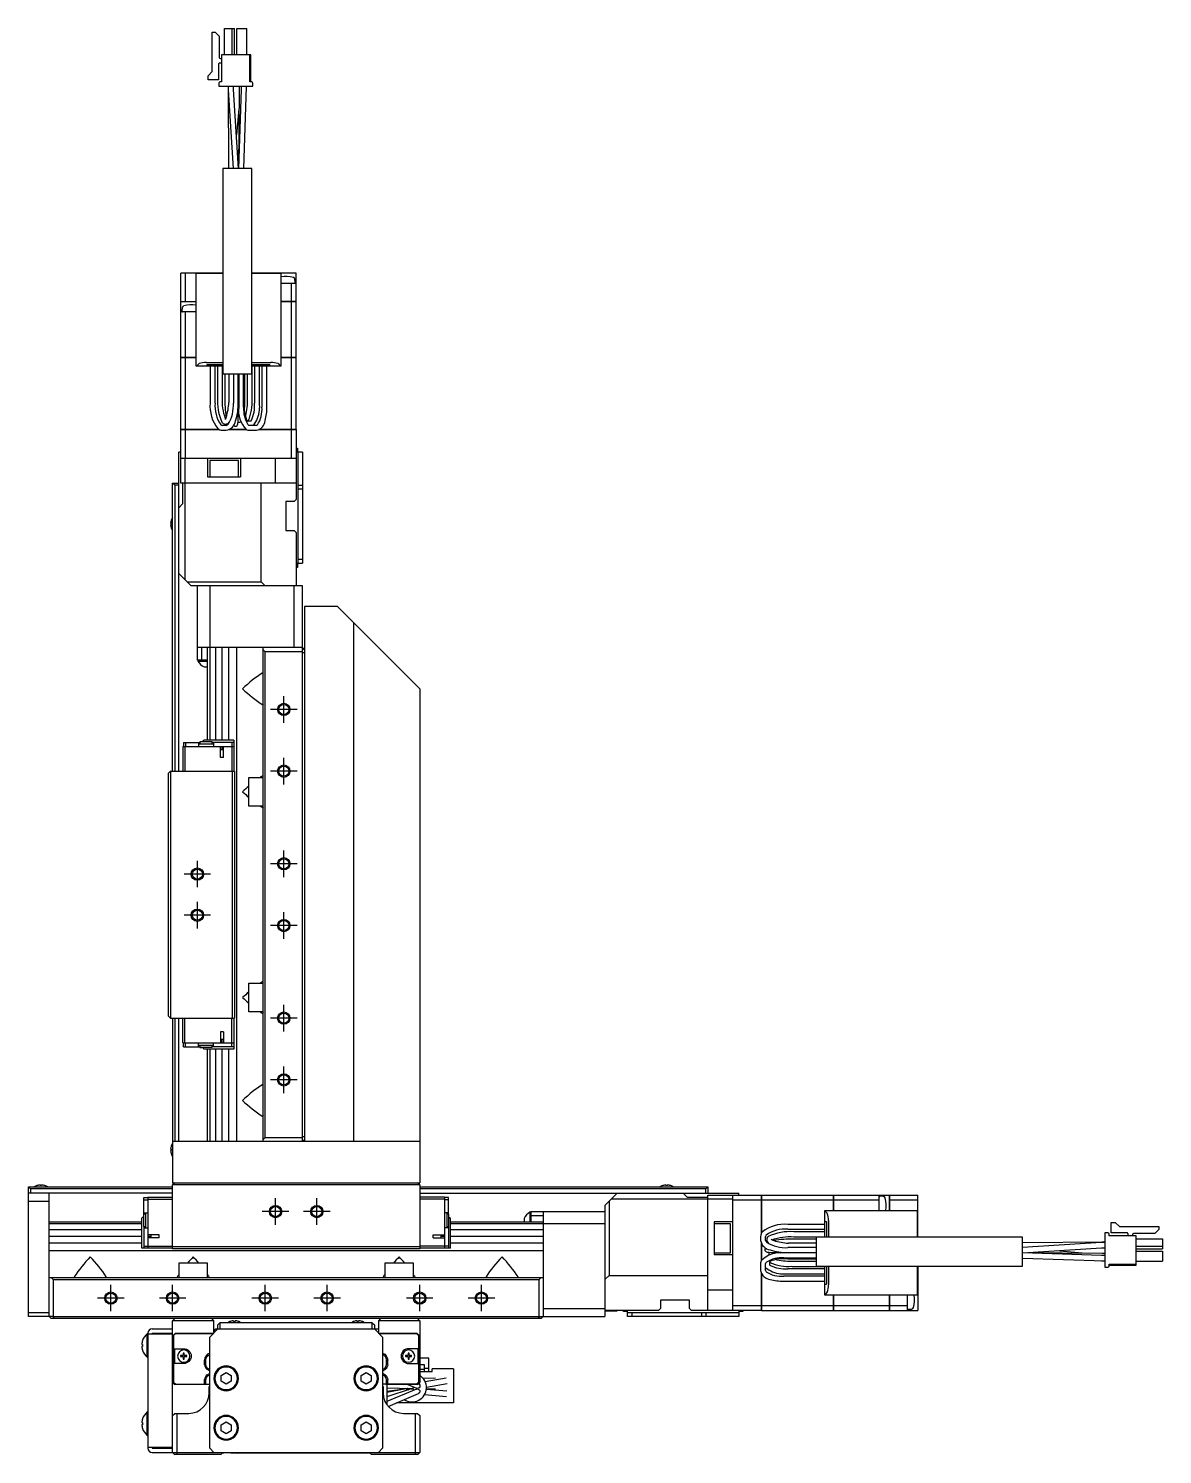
# Model space of a CAD drawing. Extents: x 0 to 1142, y -8 to 935.
# Drawn here: x 577.9 to 853.3, y 297.8 to 644.2 of the extents above; entities that cross this region are included whole.
import ezdxf

# ---------------------------------------------------------------- set-up
doc = ezdxf.new("R2010")
doc.units = 0
doc.header["$LTSCALE"] = 0.5
doc.linetypes.add('CENTER', pattern=[50.8, 31.75, -6.35, 6.35, -6.35])
for name, color, linetype in [('MSM_CENTER', 1, 'CENTER'), ('MSM_CONTINUOUS', 7, 'CONTINUOUS'), ('MSM_NARROW', 5, 'CONTINUOUS')]:
    doc.layers.add(name, color=color, linetype=linetype)

msp = doc.modelspace()

# ---------------------------------------------------------------- linework, layer by layer
at = {"layer": 'MSM_CENTER'}
for p, q in [((639.9, 475.62), (639.9, 482.07)), ((643.13, 478.84), (636.67, 478.84)), ((639.9, 460.62), (639.9, 467.07)), ((643.13, 463.84), (636.67, 463.84)), ((639.9, 438.12), (639.9, 444.57)), ((618.9, 435.62), (618.9, 442.07)), ((643.13, 441.34), (636.67, 441.34)), ((622.13, 438.84), (615.67, 438.84)), ((618.9, 425.62), (618.9, 432.07)), ((639.9, 423.12), (639.9, 429.57)), ((622.13, 428.84), (615.67, 428.84)), ((643.13, 426.34), (636.67, 426.34)), ((639.9, 400.62), (639.9, 407.07)), ((643.13, 403.84), (636.67, 403.84)), ((639.9, 385.62), (639.9, 392.07)), ((643.13, 388.84), (636.67, 388.84)), ((641.13, 356.84), (634.67, 356.84)), ((637.9, 353.62), (637.9, 360.07)), ((651.13, 356.84), (644.67, 356.84)), ((647.9, 353.62), (647.9, 360.07)), ((597.9, 332.62), (597.9, 339.07)), ((612.9, 332.62), (612.9, 339.07)), ((635.4, 332.62), (635.4, 339.07)), ((650.4, 332.62), (650.4, 339.07)), ((672.9, 332.62), (672.9, 339.07)), ((687.9, 332.62), (687.9, 339.07)), ((601.13, 335.84), (594.67, 335.84)), ((616.13, 335.84), (609.67, 335.84)), ((638.63, 335.84), (632.17, 335.84)), ((653.63, 335.84), (647.17, 335.84)), ((676.13, 335.84), (669.67, 335.84)), ((691.13, 335.84), (684.67, 335.84))]:
    msp.add_line(p, q, dxfattribs=at)
at = {"layer": 'MSM_CONTINUOUS'}
for p, q in [((622.54, 633.81), (622.54, 643.35)), ((622.54, 643.35), (623.24, 643.35)), ((623.24, 643.35), (624.24, 642.35)), ((624.24, 642.35), (624.24, 637.22)), ((625.53, 637.89), (625.53, 644.24)), ((625.53, 644.24), (627.93, 644.24)), ((627.33, 637.89), (627.33, 644.24)), ((627.93, 637.89), (627.93, 644.24)), ((628.53, 637.89), (628.53, 644.24)), ((628.53, 644.24), (630.93, 644.24)), ((630.93, 637.89), (630.93, 644.24)), ((624.8, 637.89), (624.8, 631.26)), ((631.91, 637.89), (624.8, 637.89)), ((631.66, 631.26), (631.66, 637.89)), ((631.91, 631.26), (631.91, 637.89)), ((624.05, 635.64), (624.05, 631.79)), ((624.8, 635.79), (624.2, 635.79)), ((624.52, 636.94), (624.8, 636.94)), ((621.52, 632.79), (622.54, 633.81)), ((621.52, 631.79), (621.52, 632.79)), ((624.05, 631.79), (621.52, 631.79)), ((624.09, 630.96), (624.09, 630.24)), ((624.8, 631.26), (624.39, 631.26)), ((632.07, 631.26), (631.66, 631.26)), ((632.37, 630.24), (632.37, 630.96)), ((624.09, 630.24), (632.37, 630.24)), ((626.35, 630.24), (626.35, 629.64)), ((626.35, 630.24), (626.35, 629.91)), ((626.35, 629.91), (626.5, 610.24)), ((626.36, 630.24), (626.4, 629.38)), ((626.4, 629.38), (627.6, 610.24)), ((627.7, 629.46), (627.66, 630.24)), ((628.9, 610.26), (627.7, 629.46)), ((629.04, 629.58), (628.9, 610.26)), ((629.52, 629.45), (628.9, 610.24)), ((629.05, 630.24), (629.04, 629.58)), ((629.54, 630.24), (629.52, 629.45)), ((630.2, 610.24), (630.85, 630.13)), ((630.82, 629.41), (630.84, 630.24)), ((630.85, 630.13), (630.85, 630.24)), ((629.01, 624.72), (628.39, 618.4)), ((632.13, 610.24), (625.13, 610.24)), ((625.13, 610.24), (625.13, 560.24)), ((632.13, 560.24), (632.13, 610.24)), ((614.9, 577.95), (614.9, 584.84)), ((625.13, 584.84), (614.9, 584.84)), ((616.05, 577.95), (616.05, 584.84)), ((618.6, 562.24), (618.6, 584.74)), ((625.13, 584.74), (618.6, 584.74)), ((642.9, 584.84), (632.13, 584.84)), ((639.2, 584.74), (632.13, 584.74)), ((639.15, 584.74), (639.15, 584.84)), ((639.2, 584.74), (639.2, 562.24)), ((642.9, 582.34), (639.2, 582.34)), ((641.75, 577.95), (641.75, 582.34)), ((642.63, 582.55), (642.56, 583.32)), ((642.9, 577.95), (642.9, 584.84)), ((614.9, 577.95), (618.6, 577.95)), ((614.9, 564.34), (614.9, 577.94)), ((614.9, 577.94), (618.6, 577.94)), ((618.6, 575.44), (614.9, 575.44)), ((614.91, 577.94), (614.91, 577.95)), ((615.24, 576.43), (615.17, 575.66)), ((616.05, 577.94), (616.05, 577.95)), ((616.05, 564.34), (616.05, 575.44)), ((639.2, 577.95), (642.9, 577.95)), ((642.9, 577.94), (639.2, 577.94)), ((641.74, 577.94), (641.74, 577.95)), ((641.75, 564.34), (641.75, 577.94)), ((642.89, 577.94), (642.89, 577.95)), ((642.9, 564.34), (642.9, 577.94)), ((614.9, 564.34), (618.6, 564.34)), ((614.9, 546.84), (614.9, 564.33)), ((618.6, 564.33), (614.9, 564.33)), ((614.91, 564.34), (614.91, 564.33)), ((616.05, 564.34), (616.05, 564.33)), ((616.05, 546.84), (616.05, 564.33)), ((625.13, 562.24), (618.6, 562.24)), ((618.71, 562.24), (619.31, 562.85)), ((621.08, 563.11), (625.13, 563.11)), ((621.3, 562.63), (625.13, 562.63)), ((621.3, 562.24), (621.3, 562.63)), ((622, 562.24), (622, 553.24)), ((623.2, 553.24), (623.2, 562.24)), ((623.8, 562.24), (623.8, 554.73)), ((625, 554.73), (625, 562.24)), ((632.13, 563.11), (636.72, 563.11)), ((632.13, 562.63), (636.5, 562.63)), ((639.2, 562.24), (632.13, 562.24)), ((632.2, 554.24), (632.2, 562.24)), ((632.8, 562.24), (632.8, 553.24)), ((634, 553.24), (634, 562.24)), ((634.6, 562.24), (634.6, 552.24)), ((635.8, 552.24), (635.8, 562.24)), ((636.5, 562.24), (636.5, 562.63)), ((638.49, 562.85), (639.09, 562.24)), ((639.2, 564.34), (642.9, 564.34)), ((642.9, 564.33), (639.2, 564.33)), ((641.74, 564.34), (641.74, 564.33)), ((641.75, 546.84), (641.75, 564.33)), ((642.89, 564.34), (642.89, 564.33)), ((642.9, 546.84), (642.9, 564.33)), ((632.13, 560.24), (625.13, 560.24)), ((625.6, 560.24), (625.6, 554.7)), ((626.55, 560.24), (626.55, 554.8)), ((627.65, 560.24), (627.65, 553.24)), ((628.85, 553.24), (628.85, 560.24)), ((628.95, 560.24), (628.95, 552.24)), ((630.15, 552.24), (630.15, 560.24)), ((630.4, 553.24), (630.4, 560.24)), ((631, 560.24), (631, 554.24)), ((626.55, 554.83), (626.55, 554.78)), ((630.33, 551.19), (630.4, 553.24)), ((625.92, 547.84), (624.95, 547.84)), ((625.73, 549.37), (625.57, 549.31)), ((625.94, 548.17), (625.98, 548.18)), ((625.98, 548.18), (626.18, 548.25)), ((627.73, 547.8), (627.91, 547.68)), ((627.91, 547.68), (628.11, 547.65)), ((628.77, 548.65), (628.82, 548.64)), ((628.82, 548.64), (629.23, 548.64)), ((629.23, 548.64), (629.26, 548.65)), ((629.26, 548.65), (629.49, 548.7)), ((631.84, 548.84), (631.11, 548.84)), ((633.25, 547.84), (631.51, 547.84)), ((614.9, 546.84), (624.17, 546.84)), ((614.9, 533.84), (614.9, 546.83)), ((624.19, 546.83), (614.9, 546.83)), ((614.91, 546.84), (614.91, 546.83)), ((616.05, 546.84), (616.05, 546.83)), ((616.05, 539.84), (616.05, 546.83)), ((624.95, 546.64), (625.9, 546.64)), ((630.8, 546.83), (626.55, 546.83)), ((626.58, 546.84), (630.78, 546.84)), ((631.51, 546.64), (633.25, 546.64)), ((642.9, 546.83), (633.85, 546.83)), ((633.87, 546.84), (642.9, 546.84)), ((641.74, 546.84), (641.74, 546.83)), ((641.75, 539.84), (641.75, 546.83)), ((642.89, 546.84), (642.89, 546.83)), ((642.9, 546.83), (642.9, 529.84)), ((614.9, 541.34), (614.4, 541.34)), ((614.4, 463.84), (614.4, 541.34)), ((642.9, 542.34), (643.2, 542.34)), ((644.4, 541.34), (642.9, 541.34)), ((643.2, 542.34), (643.2, 541.34)), ((643.4, 514.34), (643.4, 541.34)), ((644.4, 541.34), (644.4, 514.34)), ((614.9, 539.84), (642.9, 539.84)), ((615.9, 539.84), (615.9, 510.34)), ((621.4, 539.84), (621.4, 535.34)), ((628.9, 539.34), (621.9, 539.34)), ((621.9, 539.34), (621.9, 535.34)), ((628.9, 535.34), (628.9, 539.34)), ((629.4, 539.84), (629.4, 535.34)), ((637.9, 533.84), (637.9, 539.84)), ((613.4, 533.34), (612.9, 533.84)), ((612.9, 533.84), (614.4, 533.84)), ((612.9, 463.84), (612.9, 533.84)), ((642.9, 533.84), (614.9, 533.84)), ((615.4, 528.84), (615.4, 533.84)), ((621.4, 535.34), (629.4, 535.34)), ((634.4, 509.84), (634.4, 533.84)), ((614.4, 533.34), (613.4, 533.34)), ((613.4, 533.34), (613.4, 463.84)), ((643.4, 533.34), (644.4, 533.34)), ((644.4, 532.34), (643.4, 532.34)), ((614.4, 527.84), (615.4, 528.84)), ((640.4, 529.34), (640.4, 522.34)), ((642.4, 529.34), (640.4, 529.34)), ((642.4, 529.34), (642.9, 529.84)), ((612.41, 524.02), (612.57, 524.02)), ((612.57, 523.66), (612.41, 523.66)), ((612.56, 524.82), (612.57, 524.82)), ((612.57, 524.02), (612.57, 523.66)), ((612.57, 522.87), (612.56, 522.87)), ((640.4, 522.34), (642.4, 522.34)), ((642.9, 521.84), (642.4, 522.34)), ((642.9, 521.84), (642.9, 508.84)), ((642.9, 514.34), (644.4, 514.34)), ((643.2, 513.34), (642.9, 513.34)), ((643.2, 514.34), (643.2, 513.34)), ((643.4, 515.34), (644.4, 515.34)), ((614.4, 511.84), (616.4, 509.84)), ((616.4, 509.84), (634.4, 509.84)), ((617.4, 508.84), (616.4, 509.84)), ((634.4, 509.84), (635.4, 508.84)), ((642.9, 511.84), (643, 511.84)), ((643, 508.84), (643, 511.84)), ((644.4, 508.84), (617.4, 508.84)), ((618.9, 490.84), (618.9, 508.84)), ((621.9, 508.84), (621.9, 493.84)), ((642.4, 493.84), (642.4, 508.84)), ((644.4, 492.85), (644.4, 508.84)), ((644.9, 503.84), (644.9, 373.84)), ((652.9, 503.84), (644.9, 503.84)), ((656.9, 499.84), (652.9, 503.84)), ((656.9, 373.84), (656.9, 499.84)), ((672.9, 483.84), (656.9, 499.84)), ((644.4, 493.84), (618.9, 493.84)), ((619.9, 493.84), (619.9, 490.84)), ((621.4, 471.34), (621.4, 493.84)), ((621.91, 493.84), (621.91, 471.34)), ((623.29, 493.84), (623.29, 471.34)), ((624.9, 471.34), (624.9, 493.84)), ((626.51, 471.34), (626.51, 493.84)), ((628.4, 493.84), (628.4, 373.84)), ((634.9, 373.84), (634.9, 493.84)), ((635.4, 492.84), (634.9, 493.34)), ((635.4, 374.84), (635.4, 492.84)), ((644.4, 492.84), (635.4, 492.84)), ((644.9, 493.34), (644.4, 493.84)), ((644.4, 374.84), (644.4, 492.84)), ((621.4, 490.84), (618.9, 490.84)), ((619.05, 490.84), (619.05, 490.59)), ((619.05, 490.59), (621.4, 490.59)), ((620.56, 489.19), (621.4, 489.19)), ((634.9, 487.59), (634.77, 487.74)), ((672.9, 483.84), (672.9, 363.84)), ((634.9, 480.1), (634.77, 479.94)), ((620.23, 470.94), (620.47, 471.34)), ((627.8, 471.34), (620.47, 471.34)), ((627.8, 471.34), (627.8, 463.84)), ((615.4, 469.84), (615.4, 463.84)), ((615.4, 469.84), (627.8, 469.84)), ((615.5, 470.84), (615.5, 469.84)), ((615.5, 470.84), (619.5, 470.84)), ((615.9, 469.84), (615.9, 463.84)), ((616, 470.84), (616, 469.84)), ((619.2, 470.84), (619.2, 469.84)), ((619.2, 470.44), (622.8, 470.44)), ((622.5, 470.94), (619.5, 470.94)), ((619.5, 470.94), (619.5, 470.44)), ((622.5, 470.44), (622.5, 470.94)), ((627.8, 470.84), (622.5, 470.84)), ((622.8, 470.84), (622.8, 469.84)), ((624.55, 467.14), (624.55, 469.84)), ((625.25, 469.04), (624.55, 469.04)), ((624.9, 469.04), (624.9, 469.84)), ((625.25, 467.14), (625.25, 469.84)), ((627.3, 470.84), (627.3, 463.84)), ((625.25, 467.14), (624.55, 467.14)), ((612.4, 463.84), (611.9, 463.34)), ((611.9, 404.34), (611.9, 463.34)), ((612.4, 463.84), (612.4, 403.84)), ((612.4, 463.84), (627.9, 463.84)), ((627.4, 403.84), (627.4, 463.84)), ((627.9, 463.84), (627.9, 403.84)), ((631.4, 462.34), (634.9, 462.34)), ((631.4, 455.34), (631.4, 462.34)), ((634.9, 462.59), (634.77, 462.74)), ((634.9, 455.34), (631.4, 455.34)), ((634.9, 455.1), (634.77, 454.94)), ((631.4, 405.34), (631.4, 412.34)), ((631.4, 412.34), (634.9, 412.34)), ((634.9, 412.59), (634.77, 412.74)), ((634.9, 405.34), (631.4, 405.34)), ((611.9, 404.34), (612.4, 403.84)), ((612.4, 403.84), (627.9, 403.84)), ((612.9, 403.84), (612.9, 363.84)), ((613.4, 403.84), (613.4, 373.84)), ((614.4, 373.84), (614.4, 403.84)), ((615.4, 397.84), (615.4, 403.84)), ((615.9, 397.84), (615.9, 403.84)), ((627.3, 396.84), (627.3, 403.84)), ((627.8, 403.84), (627.8, 396.34)), ((634.9, 405.1), (634.77, 404.94)), ((624.55, 400.54), (624.55, 397.84)), ((625.25, 400.54), (624.55, 400.54)), ((625.25, 398.64), (624.55, 398.64)), ((624.9, 397.84), (624.9, 398.64)), ((625.25, 400.54), (625.25, 397.84)), ((615.4, 397.84), (627.8, 397.84)), ((615.5, 396.84), (615.5, 397.84)), ((615.5, 396.84), (619.5, 396.84)), ((616, 396.84), (616, 397.84)), ((619.2, 396.84), (619.2, 397.84)), ((619.2, 397.24), (622.8, 397.24)), ((619.5, 397.24), (619.5, 396.74)), ((619.5, 396.79), (622.5, 396.79)), ((619.5, 396.74), (620.23, 396.74)), ((620.2, 396.79), (620.47, 396.34)), ((627.8, 396.34), (620.47, 396.34)), ((621.4, 373.84), (621.4, 396.34)), ((621.91, 396.34), (621.91, 373.84)), ((622.5, 396.79), (622.5, 397.24)), ((627.8, 396.84), (622.5, 396.84)), ((622.8, 396.84), (622.8, 397.84)), ((623.29, 396.34), (623.29, 373.84)), ((624.9, 373.84), (624.9, 396.34)), ((626.51, 373.84), (626.51, 396.34)), ((634.9, 387.59), (634.77, 387.74)), ((634.9, 380.1), (634.77, 379.94)), ((634.9, 374.34), (635.4, 374.84)), ((635.4, 374.84), (644.4, 374.84)), ((644.4, 373.84), (644.4, 374.84)), ((644.4, 373.84), (644.9, 374.34)), ((612.41, 372.02), (612.57, 372.02)), ((612.57, 371.66), (612.41, 371.66)), ((612.56, 372.82), (612.57, 372.82)), ((612.57, 370.87), (612.56, 370.87)), ((612.57, 372.02), (612.57, 371.66)), ((672.9, 373.84), (612.9, 373.84)), ((612.9, 363.84), (672.9, 363.84)), ((613.4, 363.84), (612.9, 363.34)), ((672.9, 363.34), (672.4, 363.84)), ((577.9, 362.84), (578.4, 362.34)), ((577.9, 362.84), (612.9, 362.84)), ((577.9, 331.34), (577.9, 362.84)), ((612.9, 361.34), (577.9, 361.34)), ((612.9, 362.34), (578.4, 362.34)), ((578.4, 362.34), (578.4, 361.34)), ((579.93, 363.18), (579.92, 363.18)), ((580.72, 363.18), (580.72, 363.33)), ((581.08, 363.18), (580.72, 363.18)), ((581.08, 363.33), (581.08, 363.18)), ((581.88, 363.18), (581.87, 363.18)), ((582.9, 331.34), (582.9, 361.34)), ((606.9, 360.34), (606.9, 347.94)), ((606.9, 360.34), (612.9, 360.34)), ((672.9, 363.34), (612.9, 363.34)), ((612.9, 347.84), (612.9, 363.34)), ((672.9, 363.34), (672.9, 347.84)), ((672.9, 362.84), (742.9, 362.84)), ((742.4, 362.34), (672.9, 362.34)), ((672.9, 361.34), (750.4, 361.34)), ((678.9, 360.34), (672.9, 360.34)), ((678.9, 360.34), (678.9, 347.94)), ((717.9, 358.34), (720.9, 361.34)), ((731.93, 363.18), (731.92, 363.18)), ((732.72, 363.18), (732.72, 363.33)), ((733.08, 363.18), (732.72, 363.18)), ((733.08, 363.33), (733.08, 363.18)), ((733.88, 363.18), (733.87, 363.18)), ((736.9, 361.34), (737.9, 360.34)), ((737.9, 360.34), (742.9, 360.34)), ((742.4, 362.34), (742.9, 362.84)), ((742.4, 361.34), (742.4, 362.34)), ((742.9, 362.84), (742.9, 361.34)), ((742.9, 360.84), (755.89, 360.84)), ((742.9, 332.84), (742.9, 360.84)), ((748.9, 360.84), (748.9, 332.84)), ((750.4, 360.84), (750.4, 361.34)), ((755.89, 351.55), (755.89, 360.84)), ((755.9, 360.83), (755.89, 360.83)), ((755.9, 360.84), (773.39, 360.84)), ((755.9, 360.84), (755.9, 351.57)), ((773.39, 357.14), (773.39, 360.84)), ((773.4, 360.83), (773.39, 360.83)), ((773.4, 360.84), (787, 360.84)), ((773.4, 360.84), (773.4, 357.14)), ((784.5, 357.14), (784.5, 360.84)), ((785.49, 360.51), (784.72, 360.58)), ((787, 357.14), (787, 360.84)), ((787, 360.83), (787.01, 360.83)), ((787.01, 360.84), (793.9, 360.84)), ((787.01, 360.84), (787.01, 357.14)), ((793.9, 350.61), (793.9, 360.84)), ((582.9, 359.34), (577.9, 359.34)), ((605.9, 360.24), (606.9, 360.24)), ((605.9, 356.24), (605.9, 360.24)), ((605.9, 359.74), (606.9, 359.74)), ((606.9, 359.84), (612.9, 359.84)), ((678.9, 359.84), (672.9, 359.84)), ((679.9, 360.24), (678.9, 360.24)), ((679.9, 359.74), (678.9, 359.74)), ((679.9, 356.24), (679.9, 360.24)), ((699.9, 356.84), (699.9, 354.34)), ((699.9, 356.84), (717.9, 356.84)), ((702.9, 356.84), (702.9, 331.34)), ((717.9, 358.34), (717.9, 331.34)), ((718.9, 359.34), (718.9, 341.34)), ((748.9, 359.84), (719.4, 359.84)), ((748.9, 359.69), (755.89, 359.69)), ((755.9, 359.69), (755.89, 359.69)), ((755.9, 359.69), (773.39, 359.69)), ((771.3, 357.14), (793.8, 357.14)), ((771.3, 350.61), (771.3, 357.14)), ((771.3, 357.04), (771.9, 356.44)), ((773.4, 359.69), (773.39, 359.69)), ((773.4, 359.69), (784.5, 359.69)), ((787, 359.69), (787.01, 359.69)), ((787.01, 359.69), (793.9, 359.69)), ((793.8, 350.61), (793.8, 357.14)), ((582.9, 354.34), (605.4, 354.34)), ((605.4, 353.84), (582.9, 353.84)), ((605.85, 355.54), (605.4, 355.27)), ((605.4, 347.94), (605.4, 355.27)), ((605.8, 356.24), (605.8, 355.52)), ((606.3, 356.24), (605.8, 356.24)), ((605.85, 356.24), (605.85, 353.24)), ((605.9, 356.54), (606.9, 356.54)), ((606.3, 356.54), (606.3, 352.94)), ((679.9, 356.54), (678.9, 356.54)), ((679.5, 356.54), (679.5, 352.94)), ((680, 356.24), (679.5, 356.24)), ((680, 353.24), (680, 356.24)), ((680, 355.51), (680.4, 355.27)), ((680.4, 347.94), (680.4, 355.27)), ((680.4, 354.34), (702.9, 354.34)), ((702.9, 353.84), (680.4, 353.84)), ((698.25, 355.18), (698.25, 354.34)), ((699.65, 356.69), (699.65, 354.34)), ((699.9, 356.69), (699.65, 356.69)), ((702.9, 355.84), (699.9, 355.84)), ((717.9, 353.84), (702.9, 353.84)), ((744.4, 354.34), (744.4, 346.34)), ((748.9, 354.34), (744.4, 354.34)), ((748.4, 353.84), (744.4, 353.84)), ((748.4, 346.84), (748.4, 353.84)), ((771.3, 353.74), (762.3, 353.74)), ((771.3, 354.44), (771.69, 354.44)), ((771.69, 354.44), (771.69, 350.61)), ((772.16, 354.66), (772.16, 350.61)), ((840.85, 351.7), (840.85, 354.23)), ((840.85, 354.23), (841.85, 354.23)), ((841.85, 354.23), (842.87, 353.21)), ((605.4, 352.45), (582.9, 352.45)), ((582.9, 350.84), (605.4, 350.84)), ((605.85, 353.24), (606.3, 353.24)), ((605.9, 353.24), (605.9, 347.94)), ((605.9, 352.94), (606.9, 352.94)), ((609.6, 351.19), (606.9, 351.19)), ((606.9, 350.84), (607.7, 350.84)), ((609.6, 350.49), (606.9, 350.49)), ((607.7, 350.49), (607.7, 351.19)), ((609.6, 350.49), (609.6, 351.19)), ((676.2, 351.19), (678.9, 351.19)), ((676.2, 350.49), (676.2, 351.19)), ((676.2, 350.49), (678.9, 350.49)), ((678.1, 350.49), (678.1, 351.19)), ((678.1, 350.84), (678.9, 350.84)), ((679.9, 352.94), (678.9, 352.94)), ((679.5, 353.24), (680, 353.24)), ((679.9, 353.24), (679.9, 347.94)), ((702.9, 352.45), (680.4, 352.45)), ((680.4, 350.84), (702.9, 350.84)), ((755.7, 350.8), (755.7, 349.84)), ((756.9, 349.83), (756.9, 350.8)), ((758.42, 350.02), (758.36, 350.18)), ((762.3, 352.54), (771.3, 352.54)), ((769.3, 350.14), (763.76, 350.14)), ((771.3, 351.94), (763.78, 351.94)), ((763.78, 350.74), (771.3, 350.74)), ((769.3, 343.61), (769.3, 350.61)), ((819.3, 350.61), (769.3, 350.61)), ((819.3, 343.61), (819.3, 350.61)), ((839.3, 351.66), (839.3, 343.38)), ((840.02, 351.66), (839.3, 351.66)), ((840.32, 350.95), (840.32, 351.36)), ((846.95, 350.95), (840.32, 350.95)), ((844.7, 351.7), (840.85, 351.7)), ((842.87, 353.21), (852.41, 353.21)), ((844.85, 351.55), (844.85, 350.95)), ((846, 350.95), (846, 351.23)), ((851.41, 351.51), (846.28, 351.51)), ((846.95, 343.84), (846.95, 350.95)), ((846.95, 350.22), (853.3, 350.22)), ((852.41, 352.51), (851.41, 351.51)), ((852.41, 353.21), (852.41, 352.51)), ((853.3, 350.22), (853.3, 347.82)), ((582.9, 349.24), (605.4, 349.24)), ((702.9, 347.34), (582.9, 347.34)), ((612.9, 347.94), (605.4, 347.94)), ((605.9, 348.44), (612.9, 348.44)), ((612.9, 348.34), (672.9, 348.34)), ((672.9, 347.84), (612.9, 347.84)), ((679.9, 348.44), (672.9, 348.44)), ((680.4, 347.94), (672.9, 347.94)), ((680.4, 349.24), (702.9, 349.24)), ((744.4, 346.84), (748.4, 346.84)), ((755.89, 344.95), (755.89, 349.19)), ((755.9, 349.17), (755.9, 344.96)), ((756.74, 347.83), (756.7, 347.64)), ((756.86, 348.02), (756.74, 347.83)), ((757.22, 349.81), (757.24, 349.77)), ((757.24, 349.77), (757.31, 349.56)), ((757.7, 346.98), (757.7, 346.92)), ((757.7, 346.92), (757.7, 346.52)), ((757.7, 346.52), (757.7, 346.48)), ((757.7, 346.48), (757.75, 346.26)), ((769.3, 346.79), (761.3, 346.79)), ((769.3, 348.09), (762.3, 348.09)), ((762.3, 346.89), (769.3, 346.89)), ((763.88, 349.19), (763.84, 349.19)), ((769.3, 349.19), (763.85, 349.19)), ((838.97, 349.39), (819.3, 349.24)), ((838.44, 349.34), (819.3, 348.15)), ((838.51, 346.22), (819.3, 346.85)), ((819.32, 346.84), (838.52, 348.05)), ((838.63, 346.7), (819.32, 346.84)), ((833.78, 346.74), (827.45, 347.35)), ((839.3, 349.38), (838.44, 349.34)), ((838.52, 348.05), (839.3, 348.08)), ((839.3, 346.7), (838.63, 346.7)), ((839.3, 349.4), (838.69, 349.39)), ((839.3, 349.4), (838.97, 349.39)), ((846.95, 348.42), (853.3, 348.42)), ((846.95, 347.82), (853.3, 347.82)), ((846.95, 347.22), (853.3, 347.22)), ((853.3, 347.22), (853.3, 344.82)), ((614.4, 344.34), (614.4, 340.84)), ((621.4, 344.34), (614.4, 344.34)), ((621.4, 340.84), (621.4, 344.34)), ((671.4, 344.34), (664.4, 344.34)), ((664.4, 344.34), (664.4, 340.84)), ((671.4, 340.84), (671.4, 344.34)), ((748.9, 346.34), (744.4, 346.34)), ((755.7, 344.24), (755.7, 342.5)), ((756.9, 342.5), (756.9, 344.24)), ((757.9, 343.9), (757.9, 344.64)), ((760.24, 345.42), (762.3, 345.34)), ((761.3, 345.59), (769.3, 345.59)), ((762.3, 345.34), (769.3, 345.34)), ((771.3, 342.94), (762.3, 342.94)), ((769.3, 344.74), (763.3, 344.74)), ((763.3, 343.54), (771.3, 343.54)), ((769.3, 343.61), (819.3, 343.61)), ((771.3, 336.54), (771.3, 343.61)), ((771.69, 343.61), (771.69, 339.24)), ((772.16, 343.61), (772.16, 339.03)), ((793.8, 336.54), (793.8, 343.61)), ((793.9, 343.61), (793.9, 332.84)), ((819.3, 345.54), (839.18, 344.9)), ((838.46, 344.92), (839.3, 344.9)), ((839.3, 346.2), (838.51, 346.22)), ((839.18, 344.9), (839.3, 344.9)), ((839.3, 343.38), (840.02, 343.38)), ((840.32, 344.09), (846.95, 344.09)), ((840.32, 343.68), (840.32, 344.09)), ((840.32, 343.84), (846.95, 343.84)), ((846.95, 344.82), (853.3, 344.82)), ((582.9, 340.84), (702.9, 340.84)), ((583.4, 340.84), (583.9, 340.34)), ((583.9, 340.34), (701.9, 340.34)), ((583.9, 340.34), (583.9, 331.35)), ((589.16, 340.84), (589, 340.97)), ((596.64, 340.84), (596.8, 340.97)), ((614.16, 340.84), (614, 340.97)), ((621.64, 340.84), (621.8, 340.97)), ((664.16, 340.84), (664, 340.97)), ((671.64, 340.84), (671.8, 340.97)), ((689.16, 340.84), (689, 340.97)), ((696.64, 340.84), (696.8, 340.97)), ((701.9, 340.34), (702.4, 340.84)), ((701.9, 331.35), (701.9, 340.34)), ((718.9, 341.34), (717.9, 340.34)), ((718.9, 341.34), (742.9, 341.34)), ((755.89, 332.84), (755.89, 341.9)), ((755.9, 341.88), (755.9, 332.84)), ((771.3, 341.14), (761.3, 341.14)), ((761.3, 339.94), (771.3, 339.94)), ((762.3, 341.74), (771.3, 341.74)), ((742.9, 337.84), (748.9, 337.84)), ((771.3, 339.24), (771.69, 339.24)), ((771.9, 337.25), (771.3, 336.65)), ((793.8, 336.54), (771.3, 336.54)), ((773.39, 332.84), (773.39, 336.54)), ((773.4, 336.54), (773.4, 332.84)), ((787, 332.84), (787, 336.54)), ((787.01, 336.54), (787.01, 332.84)), ((791.4, 332.84), (791.4, 336.54)), ((793.8, 336.59), (793.9, 336.59)), ((702.9, 333.34), (717.9, 333.34)), ((730.9, 332.84), (717.9, 332.84)), ((717.9, 332.74), (720.9, 332.74)), ((720.9, 332.84), (720.9, 332.74)), ((722.4, 332.54), (722.4, 332.84)), ((723.4, 332.54), (722.4, 332.54)), ((723.4, 331.34), (723.4, 332.84)), ((730.9, 332.84), (731.4, 333.34)), ((738.4, 335.34), (731.4, 335.34)), ((731.4, 335.34), (731.4, 333.34)), ((738.4, 333.34), (738.4, 335.34)), ((738.4, 333.34), (738.9, 332.84)), ((755.89, 332.84), (738.9, 332.84)), ((748.9, 334), (755.89, 334)), ((750.4, 332.84), (750.4, 331.34)), ((751.4, 332.54), (750.4, 332.54)), ((751.4, 332.84), (751.4, 332.54)), ((755.9, 334), (755.89, 334)), ((755.9, 332.85), (755.89, 332.85)), ((755.9, 334), (773.39, 334)), ((755.9, 332.84), (773.39, 332.84)), ((773.4, 334), (773.39, 334)), ((773.4, 332.85), (773.39, 332.85)), ((773.4, 334), (787, 334)), ((773.4, 332.84), (787, 332.84)), ((787, 334), (787.01, 334)), ((787, 332.85), (787.01, 332.85)), ((787.01, 334), (791.4, 334)), ((787.01, 332.84), (793.9, 332.84)), ((791.61, 333.11), (792.38, 333.18)), ((577.9, 332.34), (582.9, 332.34)), ((583.9, 331.34), (577.9, 331.34)), ((582.9, 331.34), (583.4, 330.84)), ((702.4, 330.84), (583.4, 330.84)), ((583.9, 331.35), (701.9, 331.35)), ((612.9, 330.34), (613.4, 330.84)), ((622.9, 330.34), (612.9, 330.34)), ((612.9, 298.35), (612.9, 330.34)), ((622.9, 330.34), (622.4, 330.84)), ((622.9, 327.54), (622.9, 330.34)), ((623.9, 329.34), (624.4, 329.84)), ((623.9, 328.34), (623.9, 329.34)), ((624.4, 329.84), (624.4, 328.34)), ((661.4, 329.84), (624.4, 329.84)), ((626.93, 330.18), (626.92, 330.18)), ((627.72, 330.18), (627.72, 330.33)), ((628.08, 330.18), (627.72, 330.18)), ((628.08, 330.33), (628.08, 330.18)), ((628.88, 330.18), (628.87, 330.18)), ((656.93, 330.18), (656.92, 330.18)), ((657.72, 330.18), (657.72, 330.33)), ((658.08, 330.18), (657.72, 330.18)), ((658.08, 330.33), (658.08, 330.18)), ((658.88, 330.18), (658.87, 330.18)), ((661.4, 328.34), (661.4, 329.84)), ((661.4, 329.84), (661.9, 329.34)), ((661.9, 329.34), (661.9, 328.34)), ((663.4, 330.84), (662.9, 330.34)), ((662.9, 330.34), (662.9, 327.54)), ((672.9, 330.34), (662.9, 330.34)), ((672.4, 330.84), (672.9, 330.34)), ((672.9, 330.34), (672.9, 315.34)), ((701.9, 331.34), (717.9, 331.34)), ((702.4, 330.84), (702.9, 331.34)), ((723.4, 332.34), (750.4, 332.34)), ((750.4, 331.34), (723.4, 331.34)), ((724.4, 332.34), (724.4, 331.34)), ((741.4, 331.34), (741.4, 332.34)), ((742.4, 332.34), (742.4, 331.34)), ((606.74, 321.49), (606.74, 327.19)), ((606.9, 327.19), (606.74, 327.19)), ((606.9, 327.34), (606.9, 299.34)), ((606.9, 327.14), (612.9, 327.14)), ((607.9, 328.34), (612.9, 328.34)), ((607.9, 327.34), (612.9, 327.34)), ((607.9, 327.34), (607.9, 327.14)), ((607.9, 327.23), (612.9, 327.23)), ((613.6, 327.34), (613.1, 326.84)), ((613.1, 326.84), (613.1, 315.44)), ((613.65, 327.24), (613.15, 326.74)), ((613.15, 326.74), (613.15, 323.54)), ((613.6, 327.34), (622.9, 327.34)), ((613.65, 327.24), (622.8, 327.24)), ((623.9, 328.34), (621.9, 326.34)), ((621.9, 299.34), (621.9, 326.34)), ((622.9, 327.84), (623.4, 328.34)), ((623.1, 327.54), (622.9, 327.54)), ((623.4, 328.34), (662.9, 328.34)), ((663.9, 326.34), (661.9, 328.34)), ((662.9, 327.54), (662.7, 327.54)), ((662.9, 327.34), (672.2, 327.34)), ((663, 327.24), (672.15, 327.24)), ((663.9, 326.34), (663.9, 299.34)), ((672.15, 327.24), (672.65, 326.74)), ((672.2, 327.34), (672.7, 326.84)), ((672.65, 326.74), (672.65, 323.54)), ((672.7, 326.84), (672.7, 315.44)), ((605.42, 324.6), (605.59, 324.6)), ((605.59, 324.08), (605.42, 324.08)), ((605.59, 325.5), (605.59, 325.5)), ((605.59, 324.6), (605.59, 324.08)), ((605.59, 323.19), (605.59, 323.19)), ((613.15, 323.54), (615.6, 323.54)), ((613.35, 323.54), (613.35, 319.94)), ((615.73, 322.49), (615.48, 322.49)), ((615.48, 322.49), (615.48, 321.87)), ((615.73, 321.87), (615.73, 322.49)), ((670.33, 322.49), (670.08, 322.49)), ((670.08, 322.49), (670.08, 321.87)), ((672.65, 323.54), (670.2, 323.54)), ((670.33, 321.87), (670.33, 322.49)), ((672.45, 323.54), (672.45, 319.94)), ((606.74, 321.49), (606.9, 321.49)), ((615.6, 319.94), (613.15, 319.94)), ((613.15, 319.94), (613.15, 315.44)), ((615.48, 321.87), (614.85, 321.87)), ((614.85, 321.87), (614.85, 321.62)), ((614.85, 321.62), (615.48, 321.62)), ((615.48, 321.62), (615.48, 320.99)), ((615.48, 320.99), (615.73, 320.99)), ((616.35, 321.87), (615.73, 321.87)), ((615.73, 320.99), (615.73, 321.62)), ((615.73, 321.62), (616.35, 321.62)), ((616.35, 321.62), (616.35, 321.87)), ((620.67, 319.61), (620.67, 320.77)), ((620.97, 319.61), (620.97, 320.77)), ((621.9, 318.49), (621.47, 318.74)), ((663.9, 318.49), (664.33, 318.74)), ((664.83, 319.61), (664.83, 320.77)), ((665.13, 319.61), (665.13, 320.77)), ((670.08, 321.87), (669.45, 321.87)), ((669.45, 321.87), (669.45, 321.62)), ((669.45, 321.62), (670.08, 321.62)), ((670.08, 321.62), (670.08, 320.99)), ((670.08, 320.99), (670.33, 320.99)), ((670.2, 319.94), (672.65, 319.94)), ((670.95, 321.87), (670.33, 321.87)), ((670.33, 320.99), (670.33, 321.62)), ((670.33, 321.62), (670.95, 321.62)), ((670.95, 321.62), (670.95, 321.87)), ((672.65, 319.94), (672.65, 315.44)), ((675.15, 321.23), (672.9, 321.23)), ((674.05, 319.6), (672.9, 319.6)), ((674.05, 317.95), (674.05, 319.6)), ((675.15, 318.7), (674.05, 318.7)), ((675.15, 318.2), (675.15, 321.23)), ((612.9, 315.34), (613.4, 314.84)), ((613.1, 318.19), (613.15, 318.19)), ((613.1, 317.49), (613.15, 317.49)), ((613.1, 315.44), (613.6, 314.94)), ((613.15, 315.44), (613.65, 314.94)), ((620.67, 314.94), (620.67, 316.08)), ((620.97, 314.94), (620.97, 316.08)), ((621.83, 318.19), (621.32, 318.48)), ((621.32, 317.21), (621.83, 317.5)), ((621.47, 316.95), (621.9, 317.19)), ((621.83, 318.19), (621.9, 318.14)), ((621.9, 317.55), (621.83, 317.5)), ((624.65, 317.07), (625.9, 317.79)), ((624.65, 315.62), (624.65, 317.07)), ((625.9, 314.9), (624.65, 315.62)), ((625.9, 317.79), (627.15, 317.07)), ((627.15, 315.62), (625.9, 314.9)), ((627.15, 317.07), (627.15, 315.62)), ((658.65, 317.07), (659.9, 317.79)), ((658.65, 315.62), (658.65, 317.07)), ((659.9, 314.9), (658.65, 315.62)), ((659.9, 317.79), (661.15, 317.07)), ((661.15, 315.62), (659.9, 314.9)), ((661.15, 317.07), (661.15, 315.62)), ((663.97, 318.19), (663.9, 318.14)), ((663.9, 317.55), (663.97, 317.5)), ((664.33, 316.95), (663.9, 317.19)), ((663.97, 318.19), (664.48, 318.48)), ((664.48, 317.21), (663.97, 317.5)), ((664.83, 314.94), (664.83, 316.08)), ((665.13, 314.94), (665.13, 316.08)), ((672.65, 315.44), (672.15, 314.94)), ((672.7, 315.44), (672.2, 314.94)), ((672.4, 314.84), (672.9, 315.34)), ((672.7, 318.19), (672.65, 318.19)), ((672.7, 317.49), (672.65, 317.49)), ((674.05, 318.51), (672.9, 318.51)), ((675.95, 317.95), (672.9, 317.95)), ((676.73, 316.4), (673.78, 316.31)), ((679.34, 316.39), (674.27, 315.49)), ((675.95, 317.95), (675.95, 318.66)), ((681.15, 318.66), (675.95, 318.66)), ((681.15, 318.66), (681.15, 310.38)), ((621, 314.84), (613.4, 314.84)), ((613.6, 314.94), (621.9, 314.94)), ((621, 314.84), (621.1, 314.94)), ((621.8, 312.84), (621.8, 314.34)), ((621.9, 314.34), (621.8, 314.34)), ((672.2, 314.94), (663.9, 314.94)), ((664, 314.34), (663.9, 314.34)), ((664, 314.34), (664, 312.84)), ((664.7, 314.94), (664.8, 314.84)), ((672.4, 314.84), (664.8, 314.84)), ((664.9, 314.84), (664.9, 309.98)), ((664.9, 314.02), (671.04, 313.9)), ((664.9, 313.19), (669.84, 313.9)), ((669.64, 313.78), (664.9, 312.88)), ((670.87, 313.77), (664.9, 311.85)), ((672.12, 313.75), (664.9, 310.68)), ((665.26, 309.53), (672.58, 312.64)), ((665.3, 312.95), (665.3, 313.24)), ((669.99, 314.84), (672.12, 313.94)), ((674.09, 312.38), (679.39, 311.9)), ((679.51, 313.19), (674.52, 313.65)), ((676.77, 313.7), (674.53, 313.75)), ((674.55, 314.22), (679.56, 315.11)), ((681.15, 310.38), (667.25, 310.38)), ((605.42, 305.6), (605.59, 305.6)), ((605.59, 305.08), (605.42, 305.08)), ((605.59, 306.5), (605.59, 306.5)), ((605.59, 305.6), (605.59, 305.08)), ((606.74, 302.49), (606.74, 308.19)), ((606.9, 308.19), (606.74, 308.19)), ((612.9, 307.34), (613.4, 307.84)), ((613.4, 307.84), (616.8, 307.84)), ((613.9, 307.84), (613.9, 298.34)), ((624.65, 305.07), (625.9, 305.79)), ((624.65, 303.62), (624.65, 305.07)), ((625.9, 305.79), (627.15, 305.07)), ((627.15, 305.07), (627.15, 303.62)), ((658.65, 305.07), (659.9, 305.79)), ((658.65, 303.62), (658.65, 305.07)), ((659.9, 305.79), (661.15, 305.07)), ((661.15, 305.07), (661.15, 303.62)), ((669, 307.84), (672.4, 307.84)), ((671.9, 298.34), (671.9, 307.84)), ((672.4, 307.84), (672.9, 307.34)), ((672.9, 307.34), (672.9, 298.35)), ((605.59, 304.19), (605.59, 304.19)), ((606.74, 302.49), (606.9, 302.49)), ((625.9, 302.9), (624.65, 303.62)), ((627.15, 303.62), (625.9, 302.9)), ((659.9, 302.9), (658.65, 303.62)), ((661.15, 303.62), (659.9, 302.9)), ((612.9, 299.54), (606.9, 299.54)), ((607.9, 299.54), (607.9, 299.34)), ((607.9, 299.34), (612.9, 299.34)), ((607.9, 298.34), (672.9, 298.34)), ((614.11, 297.84), (613.9, 298.34)), ((621.9, 299.34), (622.9, 298.34)), ((624.9, 298.14), (624.6, 297.84)), ((625.1, 298.14), (624.9, 298.14)), ((625.1, 298.14), (625.3, 298.34)), ((627.05, 298.34), (627.05, 298.24)), ((627.05, 298.24), (628.6, 298.24)), ((628.5, 298.34), (628.7, 298.14)), ((660.9, 298.14), (628.7, 298.14)), ((661.2, 297.84), (660.9, 298.14)), ((662.9, 298.34), (663.9, 299.34)), ((671.9, 298.34), (671.69, 297.84)), ((624.6, 297.84), (613.41, 297.84)), ((672.4, 297.84), (661.2, 297.84))]:
    msp.add_line(p, q, dxfattribs=at)
for centre in [(639.9, 478.84), (639.9, 463.84), (618.9, 438.84), (639.9, 441.34), (618.9, 428.84), (639.9, 426.34), (639.9, 403.84), (639.9, 388.84), (637.9, 356.84), (647.9, 356.84), (597.9, 335.84), (612.9, 335.84), (635.4, 335.84), (650.4, 335.84), (672.9, 335.84), (687.9, 335.84)]:
    msp.add_circle(centre, 1.23, dxfattribs=at)
at = {"layer": 'MSM_CONTINUOUS', "extrusion": (0, 0, -1)}
for centre, radius in [((-615.6, 321.74), 1.5), ((-670.2, 321.74), 1.5), ((-625.9, 316.34), 3), ((-625.9, 316.34), 2.75), ((-659.9, 316.34), 3), ((-659.9, 316.34), 2.75), ((-625.9, 304.34), 3), ((-625.9, 304.34), 2.75), ((-659.9, 304.34), 3), ((-659.9, 304.34), 2.75)]:
    msp.add_circle(centre, radius, dxfattribs=at)
at = {"layer": 'MSM_CONTINUOUS'}
for centre, radius, start, end in [((624.2, 635.64), 0.15, 90, 180), ((624.52, 637.22), 0.28, 180, 270), ((624.39, 630.96), 0.3, 90, 180), ((632.07, 630.96), 0.3, 0, 90), ((640.4, 578.03), 6, 72.3708, 101.537), ((642.07, 583.28), 0.5, 5, 72.3708), ((642.43, 582.53), 0.2, 288.1949, 5), ((615.37, 575.64), 0.2, 175, 270), ((615.73, 576.39), 0.5, 107.6292, 175), ((617.4, 571.14), 6, 78.463, 107.6292), ((620.84, 558.61), 4.51, 86.9565, 109.8759), ((636.94, 558.47), 4.64, 70.4546, 92.713), ((636.5, 553.8), 12.73, 175.8454, 204.6186), ((652.46, 553.96), 26.87, 178.4238, 188.8516), ((612.8, 554.06), 13.77, 2.9984, 2.9996), ((621.27, 553.41), 10.96, 335.8666, 4.385), ((630.71, 552.49), 8.74, 175.0197, 218.3235), ((630.89, 552.5), 7.72, 174.4381, 215.6687), ((612.8, 554.06), 13.77, 342.1759, 357.1972), ((619.02, 552.66), 8.65, 328.5524, 3.8561), ((615.92, 553.05), 12.93, 341.4264, 0.8555), ((558.87, 551.96), 69.98, 356.9256, 0.5083), ((635.33, 551.4), 6.43, 172.4193, 225.037), ((637.26, 551.77), 7.13, 176.1621, 211.44), ((644.2, 553.95), 14.15, 186.6571, 200.3054), ((624.1, 552.72), 8.72, 334.6207, 3.4586), ((626.8, 552.31), 7.25, 321.9863, 353.6299), ((627.76, 551.73), 6.86, 326.8577, 4.2662), ((625.59, 552.37), 8.45, 354.0847, 5.9153), ((624.41, 552.13), 11.39, 344.0263, 0.5737), ((625.02, 548.46), 0.622, 228.9031, 263.0608), ((625.69, 549.11), 0.978, 218.7039, 284.8652), ((625.07, 549.89), 0.846, 321.4689, 356.9127), ((625.46, 549.36), 2.75, 279.2724, 351.0568), ((625.71, 548.71), 0.889, 283.8661, 321.118), ((625.73, 549.37), 1.21, 291.8456, 319.7784), ((628.13, 548.27), 0.622, 268.1145, 354.9417), ((631.52, 549.38), 0.679, 210.1743, 232.5013), ((631.58, 548.32), 0.476, 213.7324, 261.3862), ((631.05, 549.07), 0.266, 300.6087, 325.589), ((631.01, 549.77), 1.25, 312.2163, 320.9064), ((632.77, 549.2), 2.6, 280.5511, 355.471), ((633.14, 548.35), 0.517, 281.8582, 314.7596), ((624.98, 548.37), 1.72, 229.0024, 268.8954), ((631.52, 548.1), 1.45, 239.5973, 269.5942), ((615.4, 523.84), 2.99, 161.0315, 176.554), ((615.4, 523.84), 2.99, 183.446, 198.9685), ((615.4, 523.84), 3, 146.4427, 160.9979), ((615.4, 523.84), 3, 199.0021, 213.5573), ((643.4, 494.34), 1.8, 303.5573, 303.749), ((644.93, 493.44), 0.794, 227.7589, 267.5692), ((621.9, 492.16), 3.25, 208.7266, 245.6996), ((651.86, 461.42), 31.38, 122.9812, 134.3908), ((651.86, 506.27), 31.38, 225.6092, 237.0188), ((651.86, 436.42), 31.38, 122.9812, 124.2994), ((651.86, 436.42), 31.38, 130.674, 134.3908), ((651.86, 481.27), 31.38, 225.6092, 229.326), ((651.86, 481.27), 31.38, 235.7006, 237.0188), ((651.86, 386.42), 31.38, 122.9812, 124.2994), ((651.86, 386.42), 31.38, 130.674, 134.3908), ((651.86, 431.27), 31.38, 225.6092, 229.326), ((651.86, 431.27), 31.38, 235.7006, 237.0188), ((651.86, 361.42), 31.38, 122.9812, 134.3908), ((651.86, 406.27), 31.38, 225.6092, 237.0188), ((644.93, 374.25), 0.794, 92.4308, 132.2411), ((643.4, 373.34), 1.8, 56.251, 56.4427), ((615.4, 371.84), 2.99, 161.0315, 176.554), ((615.4, 371.84), 2.99, 183.446, 198.9685), ((615.4, 371.84), 3, 146.4427, 160.9979), ((615.4, 371.84), 3, 199.0021, 213.5573), ((580.9, 360.34), 3, 109.0021, 123.5573), ((580.9, 360.34), 2.99, 93.446, 108.9685), ((580.9, 360.34), 2.99, 71.0315, 86.554), ((580.9, 360.34), 3, 56.4427, 70.9979), ((732.9, 360.34), 3, 109.0021, 123.5573), ((732.9, 360.34), 2.99, 93.446, 108.9685), ((732.9, 360.34), 2.99, 71.0315, 86.554), ((732.9, 360.34), 3, 56.4427, 70.9979), ((784.7, 360.38), 0.2, 85, 180), ((785.44, 360.01), 0.5, 17.6292, 85), ((780.2, 358.34), 6, 348.463, 17.6292), ((701.21, 353.84), 3.25, 118.7266, 155.6996), ((761.54, 345.04), 8.74, 85.0197, 128.3235), ((767.66, 354.9), 4.51, 356.9565, 19.8759), ((757.42, 350.77), 1.72, 139.0024, 178.8954), ((757.52, 350.72), 0.622, 138.9031, 173.0608), ((761.55, 344.86), 7.72, 84.4381, 125.6687), ((758.17, 350.06), 0.978, 128.7039, 194.8652), ((762.86, 339.25), 12.73, 85.8454, 114.6186), ((758.95, 350.68), 0.846, 231.4689, 266.9127), ((763.02, 323.28), 26.87, 88.4238, 98.8516), ((840.02, 351.36), 0.3, 0, 90), ((844.7, 351.55), 0.15, 0, 90), ((846.28, 351.23), 0.28, 90, 180), ((758.41, 350.28), 2.75, 189.2724, 261.0568), ((760.45, 340.42), 6.43, 82.4193, 135.037), ((757.32, 347.62), 0.622, 178.1145, 264.9417), ((757.76, 350.04), 0.889, 193.8661, 231.118), ((761.72, 356.73), 8.65, 238.5524, 273.8561), ((761.02, 416.88), 69.98, 266.9256, 270.5083), ((758.43, 350.01), 1.21, 201.8456, 229.7784), ((762.11, 359.83), 12.93, 251.4264, 270.8555), ((763.12, 362.94), 13.77, 252.1759, 267.1972), ((763.12, 362.94), 13.77, 272.9984, 272.9996), ((615.33, 323.89), 31.38, 135.6092, 147.0188), ((570.47, 323.89), 31.38, 32.9812, 44.3908), ((640.33, 323.89), 31.38, 135.6092, 139.326), ((595.47, 323.89), 31.38, 40.674, 44.3908), ((690.33, 323.89), 31.38, 135.6092, 139.326), ((645.47, 323.89), 31.38, 40.674, 44.3908), ((715.33, 323.89), 31.38, 135.6092, 147.0188), ((670.47, 323.89), 31.38, 32.9812, 44.3908), ((757.15, 344.23), 1.45, 149.5973, 179.5942), ((757.37, 344.17), 0.476, 123.7324, 171.3862), ((761.36, 348.95), 7.25, 231.9863, 263.6299), ((760.82, 338.49), 7.13, 86.1621, 121.44), ((758.44, 344.22), 0.679, 120.1743, 142.5013), ((758.13, 344.69), 0.266, 210.6087, 235.589), ((758.82, 344.74), 1.25, 222.2163, 230.9064), ((762.46, 354.48), 10.96, 245.8666, 274.385), ((761.77, 351.65), 8.72, 244.6207, 273.4586), ((763.01, 331.54), 14.15, 96.6571, 110.3054), ((840.02, 343.68), 0.3, 270, 0), ((640.33, 323.89), 31.38, 145.7006, 147.0188), ((595.47, 323.89), 31.38, 32.9812, 34.2994), ((690.33, 323.89), 31.38, 145.7006, 147.0188), ((645.47, 323.89), 31.38, 32.9812, 34.2994), ((758.26, 342.98), 2.6, 190.5511, 265.471), ((757.41, 342.61), 0.517, 191.8582, 224.7596), ((760.79, 347.99), 6.86, 236.8577, 274.2662), ((761.19, 351.34), 11.39, 254.0263, 270.5737), ((761.43, 350.15), 8.45, 264.0847, 275.9153), ((767.53, 338.81), 4.64, 340.4546, 2.713), ((787.09, 335.34), 6, 342.3708, 11.537), ((791.59, 333.31), 0.2, 198.1949, 275), ((792.33, 333.68), 0.5, 275, 342.3708), ((582.4, 332.34), 1.8, 326.251, 326.4427), ((583.31, 330.81), 0.794, 2.4308, 42.2411), ((627.9, 327.34), 3, 109.0021, 123.5573), ((627.9, 327.34), 2.99, 93.446, 108.9685), ((627.9, 327.34), 2.99, 71.0315, 86.554), ((627.9, 327.34), 3, 56.4427, 70.9979), ((657.9, 327.34), 3, 109.0021, 123.5573), ((657.9, 327.34), 2.99, 93.446, 108.9685), ((657.9, 327.34), 2.99, 71.0315, 86.554), ((657.9, 327.34), 3, 56.4427, 70.9979), ((702.49, 330.81), 0.794, 137.7589, 177.5692), ((703.4, 332.34), 1.8, 213.5573, 213.749), ((609.1, 324.34), 3.7, 129.6218, 161.7427), ((607.9, 327.34), 1, 90, 180), ((609.1, 324.34), 3.69, 161.762, 175.9605), ((609.1, 324.34), 3.69, 184.0395, 198.238), ((609.1, 324.34), 3.7, 198.2573, 230.3782), ((622.47, 320.77), 1.8, 108.4654, 180), ((663.33, 320.77), 1.5, 0.0002, 67.6613), ((670.2, 321.74), 1.8, 90, 270), ((621.97, 319.61), 1.3, 180.0014, 239.9986), ((663.83, 319.61), 1, 300, 0), ((621.97, 316.08), 1.3, 120.0014, 179.9986), ((663.83, 316.08), 1, 0, 60), ((671.05, 314.11), 3.5, 236.9255, 58.091), ((616.8, 312.84), 5, 270, 0), ((669, 312.84), 5, 180, 270), ((671.05, 314.11), 3.5, 188.8136, 191.7675), ((609.1, 305.34), 3.69, 161.762, 175.9605), ((609.1, 305.34), 3.69, 184.0395, 198.238), ((609.1, 305.34), 3.7, 129.6218, 161.7427), ((609.1, 305.34), 3.7, 198.2573, 230.3782), ((607.9, 299.34), 1, 180, 270), ((614.4, 299.34), 1.8, 213.5573, 236.4427), ((671.4, 299.34), 1.8, 303.5573, 326.4427)]:
    msp.add_arc(centre, radius, start, end, dxfattribs=at)
at = {"layer": 'MSM_CONTINUOUS', "extrusion": (0, 0, -1)}
for centre, radius, start, end in [((-638.76, 553.95), 13.78, 340.6907, 3.2092), ((-601.28, 554.04), 25.29, 178.3223, 181.4809), ((-615.21, 553.82), 15.8, 178.4424, 193.4128), ((-642.34, 552.77), 13.5, 354.8625, 2.0051), ((-763.01, 336.99), 13.78, 70.6907, 93.2092), ((-761.83, 333.41), 13.5, 84.8625, 92.0051), ((-763.1, 374.47), 25.29, 268.3223, 271.4809), ((-762.87, 360.54), 15.8, 268.4424, 283.4128), ((-615.6, 321.74), 1.8, 90, 270), ((-622.47, 320.77), 1.5, 0.0002, 67.6613), ((-663.33, 320.77), 1.8, 108.4654, 180), ((-621.97, 319.61), 1, 300, 0), ((-663.83, 319.61), 1.3, 180.0014, 239.9986), ((-621.97, 316.08), 1, 0, 60), ((-663.83, 316.08), 1.3, 120, 180), ((-675.4, 318.2), 0.25, 270, 0), ((-669.75, 313.19), 0.6, 79.1542, 142.4513), ((-669.75, 314.49), 0.6, 253.9147, 261.7575), ((-671.05, 313.19), 0.6, 72.212, 148.1918), ((-671.05, 314.49), 0.6, 211.8083, 271.1935), ((-672.35, 314.49), 0.6, 114.2952, 293.0163), ((-672.35, 313.19), 0.6, 66.9836, 246.9837)]:
    msp.add_arc(centre, radius, start, end, dxfattribs=at)
at = {"layer": 'MSM_NARROW'}
for centre in [(639.9, 478.84), (639.9, 463.84), (618.9, 438.84), (639.9, 441.34), (618.9, 428.84), (639.9, 426.34), (639.9, 403.84), (639.9, 388.84), (637.9, 356.84), (647.9, 356.84), (597.9, 335.84), (612.9, 335.84), (635.4, 335.84), (650.4, 335.84), (672.9, 335.84), (687.9, 335.84)]:
    msp.add_circle(centre, 1.5, dxfattribs=at)

doc.saveas('drawing.dxf')
